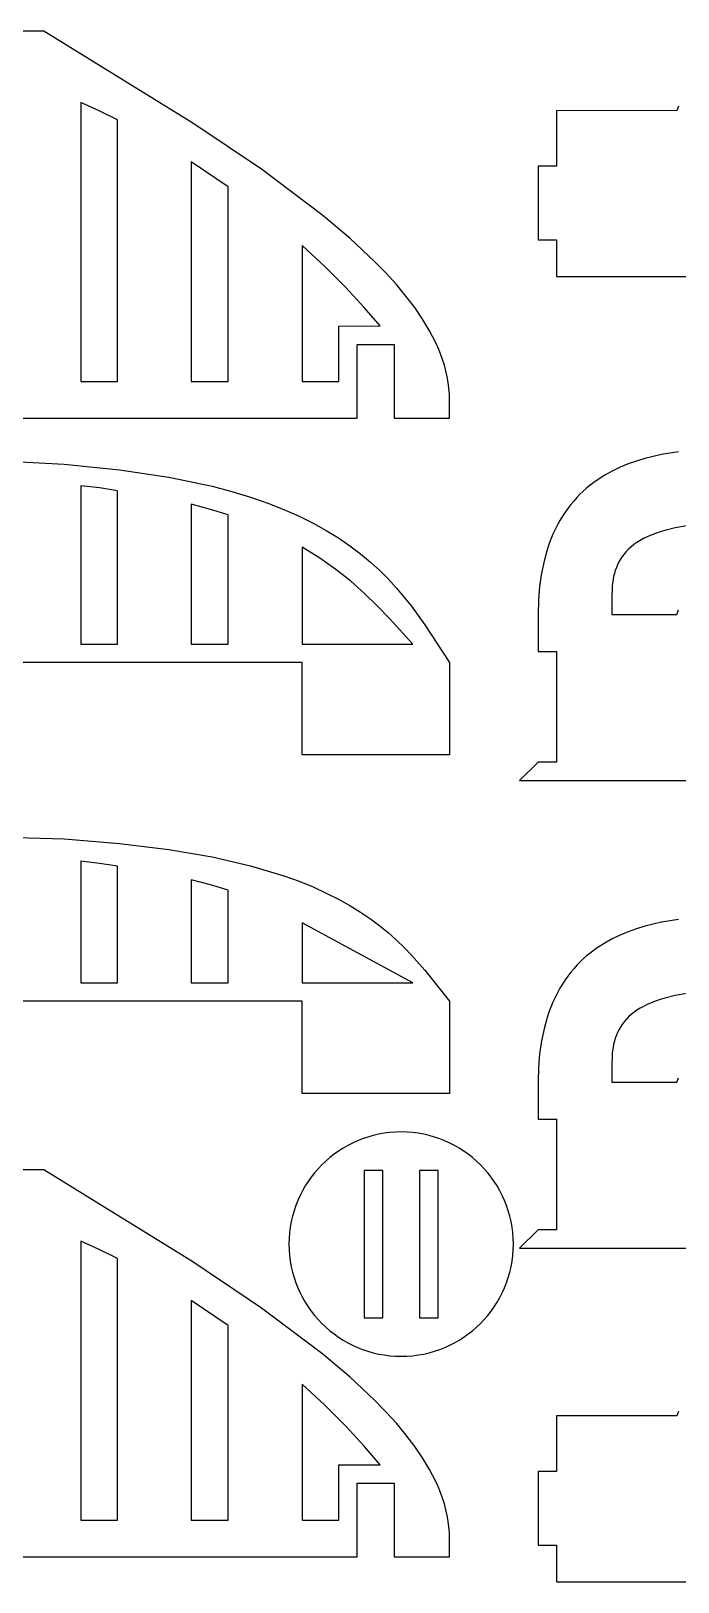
# Model space of a CAD drawing. Header units: inches. Extents: x -38 to 38, y -33.7 to 33.7.
# Drawn here: x -20.92 to -12.64, y -17.26 to 2.61 of the extents above; entities that cross this region are included whole.
import ezdxf

# ---------------------------------------------------------------- set-up
doc = ezdxf.new("R2010")
doc.units = ezdxf.units.IN
doc.header["$MEASUREMENT"] = 0
doc.layers.get('0').update_dxf_attribs({"color": 134})

msp = doc.modelspace()

# ---------------------------------------------------------------- linework, layer by layer
at = {"color": 121}
for points in [[(-27.608, -2.354), (-16.742, -2.354), (-16.742, -1.409), (-16.269, -1.409), (-16.269, -2.354), (-15.561, -2.354), (-15.561, -2.117), (-15.562, -2.044), (-15.568, -1.97), (-15.577, -1.896), (-15.59, -1.822), (-15.607, -1.748), (-15.627, -1.675), (-15.65, -1.601), (-15.677, -1.527), (-15.707, -1.453), (-15.741, -1.379), (-15.817, -1.232), (-15.906, -1.084), (-16.007, -0.936), (-16.119, -0.789), (-16.242, -0.641), (-16.376, -0.493), (-16.52, -0.346), (-16.835, -0.051), (-17.185, 0.245), (-17.971, 0.835), (-18.849, 1.426), (-20.757, 2.607), (-21.23, 2.607)], [(-12.627, 1.645), (-12.651, 1.588), (-14.191, 1.586), (-14.191, 0.877), (-14.427, 0.877), (-14.427, -0.068), (-14.191, -0.068), (-14.191, -0.54), (2.344, -0.54)], [(-21.289, -2.901), (-20.495, -2.944), (-19.786, -3.014), (-19.157, -3.109), (-18.6, -3.226), (-18.347, -3.293), (-18.11, -3.365), (-17.889, -3.441), (-17.682, -3.522), (-17.488, -3.608), (-17.308, -3.697), (-17.14, -3.79), (-16.983, -3.887), (-16.837, -3.987), (-16.701, -4.091), (-16.573, -4.197), (-16.455, -4.306), (-16.344, -4.417), (-16.239, -4.53), (-16.048, -4.762), (-15.876, -5), (-15.561, -5.485), (-15.561, -6.666), (-17.45, -6.666), (-17.45, -5.485), (-26.899, -5.485)], [(-12.629, -2.783), (-12.845, -2.818), (-12.953, -2.842), (-13.061, -2.869), (-13.167, -2.902), (-13.272, -2.939), (-13.375, -2.982), (-13.476, -3.03), (-13.574, -3.084), (-13.669, -3.145), (-13.761, -3.213), (-13.805, -3.249), (-13.848, -3.287), (-13.89, -3.328), (-13.931, -3.37), (-13.971, -3.414), (-14.009, -3.46), (-14.046, -3.508), (-14.082, -3.558), (-14.116, -3.61), (-14.149, -3.664), (-14.18, -3.721), (-14.21, -3.78), (-14.238, -3.841), (-14.264, -3.905), (-14.289, -3.971), (-14.312, -4.039), (-14.351, -4.184), (-14.383, -4.338), (-14.407, -4.504), (-14.422, -4.68), (-14.427, -4.868), (-14.427, -5.34), (-14.191, -5.34), (-14.191, -6.758), (-14.427, -6.758), (-14.664, -6.994), (2.817, -6.994)], [(-12.521, -3.732), (-12.67, -3.759), (-12.804, -3.791), (-12.865, -3.809), (-12.923, -3.829), (-12.977, -3.85), (-13.028, -3.872), (-13.076, -3.895), (-13.12, -3.92), (-13.161, -3.946), (-13.2, -3.973), (-13.235, -4.002), (-13.267, -4.031), (-13.297, -4.062), (-13.324, -4.094), (-13.349, -4.126), (-13.371, -4.16), (-13.391, -4.195), (-13.409, -4.23), (-13.424, -4.267), (-13.438, -4.304), (-13.449, -4.342), (-13.459, -4.381), (-13.467, -4.421), (-13.473, -4.462), (-13.477, -4.503), (-13.48, -4.545), (-13.483, -4.632), (-13.483, -4.868), (-12.651, -4.866), (-12.627, -4.809)], [(-22.175, -7.697), (-20.495, -7.744), (-19.786, -7.801), (-19.157, -7.878), (-18.6, -7.974), (-18.11, -8.087), (-17.682, -8.216), (-17.488, -8.286), (-17.308, -8.359), (-17.14, -8.436), (-16.983, -8.515), (-16.837, -8.597), (-16.701, -8.681), (-16.573, -8.768), (-16.455, -8.857), (-16.344, -8.948), (-16.239, -9.041), (-16.141, -9.135), (-16.048, -9.231), (-15.876, -9.426), (-15.561, -9.823), (-15.561, -11.004), (-17.45, -11.004), (-17.45, -9.823), (-26.899, -9.823)], [(-12.629, -8.776), (-12.845, -8.811), (-12.953, -8.834), (-13.061, -8.862), (-13.167, -8.894), (-13.272, -8.932), (-13.375, -8.974), (-13.476, -9.023), (-13.574, -9.077), (-13.669, -9.138), (-13.761, -9.205), (-13.805, -9.242), (-13.848, -9.28), (-13.89, -9.32), (-13.931, -9.362), (-13.971, -9.406), (-14.009, -9.452), (-14.046, -9.5), (-14.082, -9.55), (-14.116, -9.603), (-14.149, -9.657), (-14.18, -9.714), (-14.21, -9.773), (-14.238, -9.834), (-14.264, -9.898), (-14.289, -9.963), (-14.312, -10.032), (-14.351, -10.176), (-14.383, -10.331), (-14.407, -10.496), (-14.422, -10.673), (-14.427, -10.86), (-14.427, -11.333), (-14.191, -11.333), (-14.191, -12.75), (-14.427, -12.75), (-14.664, -12.986), (2.817, -12.986)], [(-12.521, -9.725), (-12.67, -9.751), (-12.804, -9.784), (-12.865, -9.802), (-12.923, -9.821), (-12.977, -9.842), (-13.028, -9.865), (-13.076, -9.888), (-13.12, -9.913), (-13.161, -9.939), (-13.2, -9.966), (-13.235, -9.994), (-13.267, -10.024), (-13.297, -10.055), (-13.324, -10.086), (-13.349, -10.119), (-13.371, -10.153), (-13.391, -10.187), (-13.409, -10.223), (-13.424, -10.259), (-13.438, -10.297), (-13.449, -10.335), (-13.459, -10.374), (-13.467, -10.414), (-13.473, -10.455), (-13.477, -10.496), (-13.48, -10.538), (-13.483, -10.624), (-13.483, -10.86), (-12.651, -10.859), (-12.627, -10.802)], [(-27.608, -16.942), (-16.742, -16.942), (-16.742, -15.997), (-16.269, -15.997), (-16.269, -16.942), (-15.561, -16.942), (-15.561, -16.706), (-15.562, -16.632), (-15.568, -16.558), (-15.577, -16.484), (-15.59, -16.41), (-15.607, -16.337), (-15.627, -16.263), (-15.65, -16.189), (-15.677, -16.115), (-15.707, -16.041), (-15.741, -15.967), (-15.817, -15.82), (-15.906, -15.672), (-16.007, -15.525), (-16.119, -15.377), (-16.242, -15.229), (-16.376, -15.082), (-16.52, -14.934), (-16.835, -14.639), (-17.185, -14.343), (-17.971, -13.753), (-18.849, -13.162), (-20.757, -11.981), (-21.23, -11.981)], [(-12.627, -15.078), (-12.651, -15.135), (-14.191, -15.136), (-14.191, -15.845), (-14.427, -15.845), (-14.427, -16.79), (-14.191, -16.79), (-14.191, -17.262), (2.344, -17.262)]]:
    msp.add_lwpolyline(points, dxfattribs=at)
for points in [[(-19.812, -1.881), (-19.812, 1.468), (-20.047, 1.585), (-20.285, 1.69), (-20.285, -1.881)], [(-18.395, -1.881), (-18.395, 0.611), (-18.868, 0.931), (-18.868, -1.881)], [(-17.45, -1.881), (-16.978, -1.881), (-16.978, -1.173), (-16.451, -1.172), (-16.653, -0.935), (-16.891, -0.677), (-17.158, -0.408), (-17.45, -0.139)], [(-19.812, -5.249), (-19.812, -3.282), (-20.043, -3.247), (-20.285, -3.22), (-20.285, -5.249)], [(-18.395, -5.249), (-18.395, -3.591), (-18.624, -3.521), (-18.868, -3.456), (-18.868, -5.249)], [(-17.45, -5.249), (-16.033, -5.249), (-16.331, -4.92), (-16.487, -4.758), (-16.652, -4.598), (-16.827, -4.443), (-17.017, -4.292), (-17.224, -4.146), (-17.45, -4.007)], [(-19.812, -9.587), (-19.812, -8.092), (-20.043, -8.057), (-20.285, -8.03), (-20.285, -9.587)], [(-18.395, -9.587), (-18.395, -8.401), (-18.624, -8.331), (-18.868, -8.266), (-18.868, -9.587)], [(-17.45, -9.587), (-16.033, -9.587), (-17.45, -8.817)], [(-14.743, -12.934), (-14.745, -12.86), (-14.751, -12.787), (-14.76, -12.715), (-14.773, -12.645), (-14.789, -12.575), (-14.808, -12.507), (-14.831, -12.44), (-14.856, -12.375), (-14.885, -12.311), (-14.917, -12.25), (-14.952, -12.189), (-14.989, -12.131), (-15.029, -12.075), (-15.072, -12.02), (-15.117, -11.968), (-15.165, -11.918), (-15.214, -11.871), (-15.267, -11.826), (-15.321, -11.783), (-15.377, -11.743), (-15.436, -11.705), (-15.496, -11.671), (-15.558, -11.639), (-15.621, -11.61), (-15.687, -11.585), (-15.753, -11.562), (-15.821, -11.543), (-15.891, -11.526), (-15.962, -11.514), (-16.033, -11.505), (-16.106, -11.499), (-16.18, -11.497), (-16.254, -11.499), (-16.327, -11.505), (-16.399, -11.514), (-16.47, -11.526), (-16.539, -11.543), (-16.607, -11.562), (-16.674, -11.585), (-16.739, -11.61), (-16.803, -11.639), (-16.865, -11.671), (-16.925, -11.705), (-16.983, -11.743), (-17.04, -11.783), (-17.094, -11.826), (-17.146, -11.871), (-17.196, -11.918), (-17.244, -11.968), (-17.289, -12.02), (-17.331, -12.075), (-17.372, -12.131), (-17.409, -12.189), (-17.444, -12.25), (-17.475, -12.311), (-17.504, -12.375), (-17.53, -12.44), (-17.552, -12.507), (-17.572, -12.575), (-17.588, -12.645), (-17.601, -12.715), (-17.61, -12.787), (-17.615, -12.86), (-17.617, -12.934), (-17.615, -13.008), (-17.61, -13.081), (-17.601, -13.153), (-17.588, -13.223), (-17.572, -13.293), (-17.552, -13.361), (-17.53, -13.428), (-17.504, -13.493), (-17.475, -13.557), (-17.444, -13.619), (-17.409, -13.679), (-17.372, -13.737), (-17.331, -13.794), (-17.289, -13.848), (-17.244, -13.9), (-17.196, -13.95), (-17.146, -13.997), (-17.094, -14.043), (-17.04, -14.085), (-16.983, -14.125), (-16.925, -14.163), (-16.865, -14.197), (-16.803, -14.229), (-16.739, -14.258), (-16.674, -14.284), (-16.607, -14.306), (-16.539, -14.326), (-16.47, -14.342), (-16.399, -14.354), (-16.327, -14.364), (-16.254, -14.369), (-16.18, -14.371), (-16.106, -14.369), (-16.033, -14.364), (-15.962, -14.354), (-15.891, -14.342), (-15.821, -14.326), (-15.753, -14.306), (-15.687, -14.284), (-15.621, -14.258), (-15.558, -14.229), (-15.496, -14.197), (-15.436, -14.163), (-15.377, -14.125), (-15.321, -14.085), (-15.267, -14.043), (-15.214, -13.997), (-15.165, -13.95), (-15.117, -13.9), (-15.072, -13.848), (-15.029, -13.794), (-14.989, -13.737), (-14.952, -13.679), (-14.917, -13.619), (-14.885, -13.557), (-14.856, -13.493), (-14.831, -13.428), (-14.808, -13.361), (-14.789, -13.293), (-14.773, -13.223), (-14.76, -13.153), (-14.751, -13.081), (-14.745, -13.008)], [(-16.416, -11.989), (-16.653, -11.989), (-16.653, -13.879), (-16.416, -13.879)], [(-15.708, -11.989), (-15.944, -11.989), (-15.944, -13.879), (-15.708, -13.879)], [(-19.812, -16.469), (-19.812, -13.12), (-20.047, -13.003), (-20.285, -12.898), (-20.285, -16.469)], [(-18.395, -16.469), (-18.395, -13.977), (-18.868, -13.657), (-18.868, -16.469)], [(-17.45, -16.469), (-16.978, -16.469), (-16.978, -15.761), (-16.451, -15.76), (-16.653, -15.523), (-16.891, -15.265), (-17.158, -14.996), (-17.45, -14.728)]]:
    msp.add_lwpolyline(points, close=True, dxfattribs=at)

doc.saveas('drawing.dxf')
